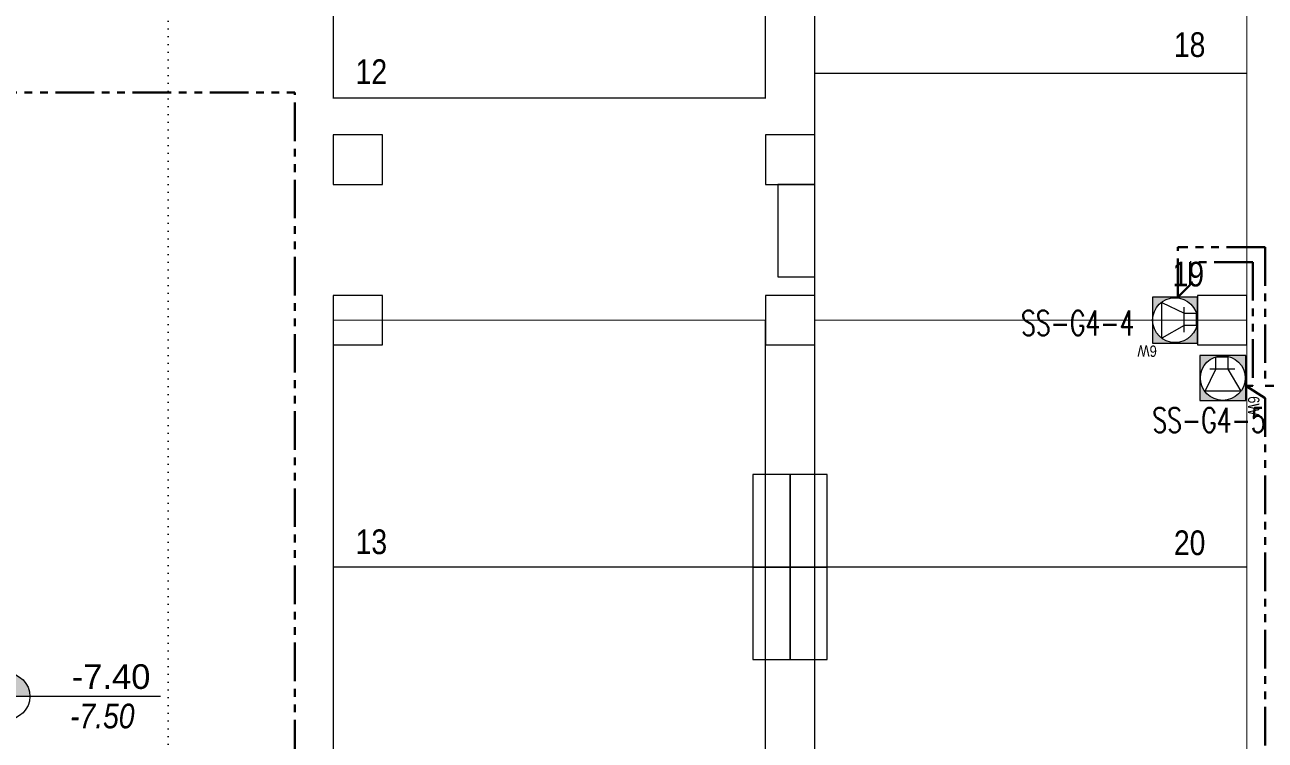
# Model space of a CAD drawing. Header units: metres. Extents: x -13545 to 152404, y -11890 to 28436.
# Drawn here: x 63940 to 65950, y 2559 to 3718 of the extents above; entities that cross this region are included whole.
import ezdxf
from ezdxf.enums import TextEntityAlignment as Align

# ---------------------------------------------------------------- set-up
doc = ezdxf.new("R2010")
doc.units = ezdxf.units.M
doc.header["$LTSCALE"] = 100
doc.header["$MEASUREMENT"] = 0
for name, pattern in [('DOT2', [0.125, 0, -0.125]), ('HIDDEN', [0.375, 0.25, -0.125]), ('PHANTOM2', [1.25, 0.625, -0.125, 0.125, -0.125, 0.125, -0.125])]:
    doc.linetypes.add(name, pattern=pattern)
doc.layers.get('0').update_dxf_attribs({"color": 9, "lineweight": 9})
for name, color, linetype, lineweight in [('01', 9, 'Continuous', 9), ('05', 9, 'Continuous', 9), ('06D', 9, 'Continuous', 9), ('21', 9, 'Continuous', 9), ('E-6W ACİL ANONS İÇİN HOPARLÖR (SIVAÜSTÜ) (YANGINA DAYANIKLI)', 7, 'Continuous', 30), ('E-KABLO', 7, 'Continuous', 30), ('E-YAZI', 7, 'Continuous', 30), ('Seslendirme', 7, 'Continuous', 9)]:
    doc.layers.add(name, color=color, linetype=linetype, lineweight=lineweight)
doc.styles.add('Arial', font='arial.ttf', dxfattribs={"height": 2.5})
doc.styles.add('ILGAZ', font='txttw.shx')
doc.styles.add('MuuM_TEXT-ITALIC', font='ARIALNI.TTF')
doc.styles.add('MuuM_TEXT-STANDART', font='ARIALN.TTF')

# ---------------------------------------------------------------- blocks, each defined once
blk = doc.blocks.new('ep20n')
at = {"layer": 'Seslendirme'}
h = blk.add_hatch(color=3, dxfattribs=at)
h.paths.add_polyline_path([(59.4, -30.4), (59.4, 0, -1), (0, 0), (0, -30.4)])
h.paths.add_polyline_path([(0, 30.4), (0, 0, -1), (59.4, 0), (59.4, 30.4)])
at = {"layer": 'Seslendirme', "color": 3}
for p, q in [((59.4, 30.4), (0, 30.4)), ((0, 30.4), (0, -30.4)), ((17.8, 6.9), (47, 24)), ((47, 24, 943.8), (47, -23.5, 943.8)), ((59.4, -30.4), (59.4, 30.4)), ((1.8, -9.1), (1.8, 6.9)), ((1.8, 6.9), (17.8, 6.9)), ((17.8, 16), (17.8, -17.3)), ((17.8, -9.1), (1.8, -9.1)), ((47, -23.5), (17.8, -9.1)), ((0, -30.4), (59.4, -30.4))]:
    blk.add_line(p, q, dxfattribs=at)
blk.add_circle((29.7, 0), 29.7, dxfattribs=at)
at = {"color": 3, "insert": (53.8, 48.6), "char_height": 15, "attachment_point": 1, "style": 'MuuM_TEXT-STANDART'}
blk.add_mtext_dynamic_manual_height_columns('6W', width=52.414, gutter_width=150, heights=[0], dxfattribs=at)
blk = doc.blocks.new('p-kolon_80x80')
blk.add_lwpolyline([(-40, -40), (40, -40), (40, 40), (-40, 40)], close=True)
blk = doc.blocks.new('1.bod.mimari.elk')
at = {"layer": '01'}
for p in [(8480, -5130), (9180, -5130), (8480, -5390), (9180, -5390), (9880, -5390)]:
    blk.add_blockref('p-kolon_80x80', p, dxfattribs=at)
blk = doc.blocks.new('p-işyeri')
at = {"color": 0, "const_width": 2}
blk.add_lwpolyline([(200, 0), (200, 700), (-200, 700), (-200, 0)], close=True, dxfattribs=at)
blk = doc.blocks.new('0_elevationtarget-p-bk')
h = blk.add_hatch(color=250)
h.paths.add_polyline_path([(1.88, 0, 0.414214), (0, 1.88), (0, 0)])
h.paths.add_polyline_path([(0, 0), (-1.88, 0, 0.414214), (0, -1.88)])
blk.add_line((0, -2.62), (0, 2.62))
blk.add_lwpolyline([(12.45, 0), (-3, 0)])
blk.add_circle((0, 0), 1.88)
at = {"style": 'Arial'}
blk.add_attdef('BITMISKOT', text='', height=2, dxfattribs=at).set_placement((4.5, 0), align=Align.BOTTOM_LEFT)
at = {"style": 'MuuM_TEXT-ITALIC'}
blk.add_attdef('FINISHINGFLOORLEVEL', text='', height=2, dxfattribs=at).set_placement((4.5, -0.59), align=Align.TOP_LEFT)
blk = doc.blocks.new('p-birim')
blk.add_lwpolyline([(0, 0), (1, 0), (1, 1), (0, 1)], close=True)
blk = doc.blocks.new('1.bod.mimari1.elk')
at = {"layer": '06D', "linetype": 'DOT2'}
blk.add_lwpolyline([(8172.5, -3317.79), (8172.5, -7740, 0.4142136), (8472.5, -8040), (11395.6, -8040)], format="xyb", dxfattribs=at)
at = {"layer": '01'}
blk.add_blockref('p-kolon_80x80', (9180, -5390), dxfattribs=at)
at = {"layer": '05', "xscale": 60, "yscale": 150}
for p in [(9160, -5320), (9120, -5790), (9180, -5790), (9120, -5940), (9180, -5940)]:
    blk.add_blockref('p-birim', p, dxfattribs=at)
at = {"layer": '06D', "color": 89, "linetype": 'HIDDEN', "true_color": 0x2e4d23, "rotation": 90}
for p in [(9920, -4790), (9140, -4830), (9920, -5190), (9140, -5590), (9920, -5590), (9140, -5990), (9920, -5990)]:
    blk.add_blockref('p-işyeri', p, dxfattribs=at)
at = {"layer": '21', "xscale": 20, "yscale": 20, "zscale": 20}
blk.add_blockref('0_elevationtarget-p-bk', (7910.92, -5999.49), dxfattribs=at).add_auto_attribs({'BITMISKOT': ' -7.40', 'FINISHINGFLOORLEVEL': ' -7.50'})
at = {"layer": '21', "style": 'MuuM_TEXT-STANDART'}
for s, p in [('18', (9852.82, -4975.61)), ('12', (8527.29, -5019.46)), ('19', (9850.69, -5347.44)), ('13', (8527.29, -5781.04)), ('20', (9852.82, -5782.66))]:
    blk.add_text(s, height=40, dxfattribs=at).set_placement(p, align=Align.BOTTOM_RIGHT)

msp = doc.modelspace()

# ---------------------------------------------------------------- linework, layer by layer
at = {"layer": 'E-KABLO', "color": 6, "linetype": 'PHANTOM2'}
for p in [(62865, 3608.8), (64378, 1780)]:
    msp.add_line(p, (64378, 3608.8), dxfattribs=at)
at = {"layer": 'E-KABLO', "color": 5, "linetype": 'PHANTOM2'}
for p, q in [((65808.2, 3277.2), (65808.2, 3358.1)), ((65949.6, 3358.1), (65808.2, 3358.1)), ((65949.6, 3358.1), (65949.6, 3133.4)), ((65828.2, 3297.2), (65828.2, 3334.1)), ((65929.6, 3334.1), (65828.2, 3334.1)), ((65929.6, 3334.1), (65929.6, 3133.4)), ((65808.2, 3277.2), (65828.2, 3297.2)), ((65918.2, 3133.4), (65929.6, 3133.4)), ((65918.2, 3133.4), (65949.6, 3113.4)), ((65949.6, 3133.4), (66473.4, 3133.4)), ((65949.6, 3113.4), (65949.6, 1758.1)), ((65949.6, 3113.4), (65949.6, 2002.7))]:
    msp.add_line(p, q, dxfattribs=at)

# ---------------------------------------------------------------- block references
at = {"layer": '06D'}
for name in ['1.bod.mimari.elk', '1.bod.mimari1.elk']:
    msp.add_blockref(name, (56000, 8630), dxfattribs=at)
at = {"layer": 'E-6W ACİL ANONS İÇİN HOPARLÖR (SIVAÜSTÜ) (YANGINA DAYANIKLI)', "xscale": 1.222211883244323, "yscale": 1.222211883244323, "zscale": 1.222211883244323}
for p, rotation in [((65840, 3240), 180), ((65881, 3182.6), 270)]:
    msp.add_blockref('ep20n', p, dxfattribs=dict(at, rotation=rotation))

# ---------------------------------------------------------------- texts
at = {"layer": 'E-YAZI', "color": 3, "style": 'ILGAZ', "width": 0.7}
for s, p in [('SS-G4-4', (65554.1, 3215.4)), ('SS-G4-5', (65766.9, 3058.1))]:
    msp.add_text(s, height=40, dxfattribs=at).set_placement(p)

doc.saveas('drawing.dxf')
